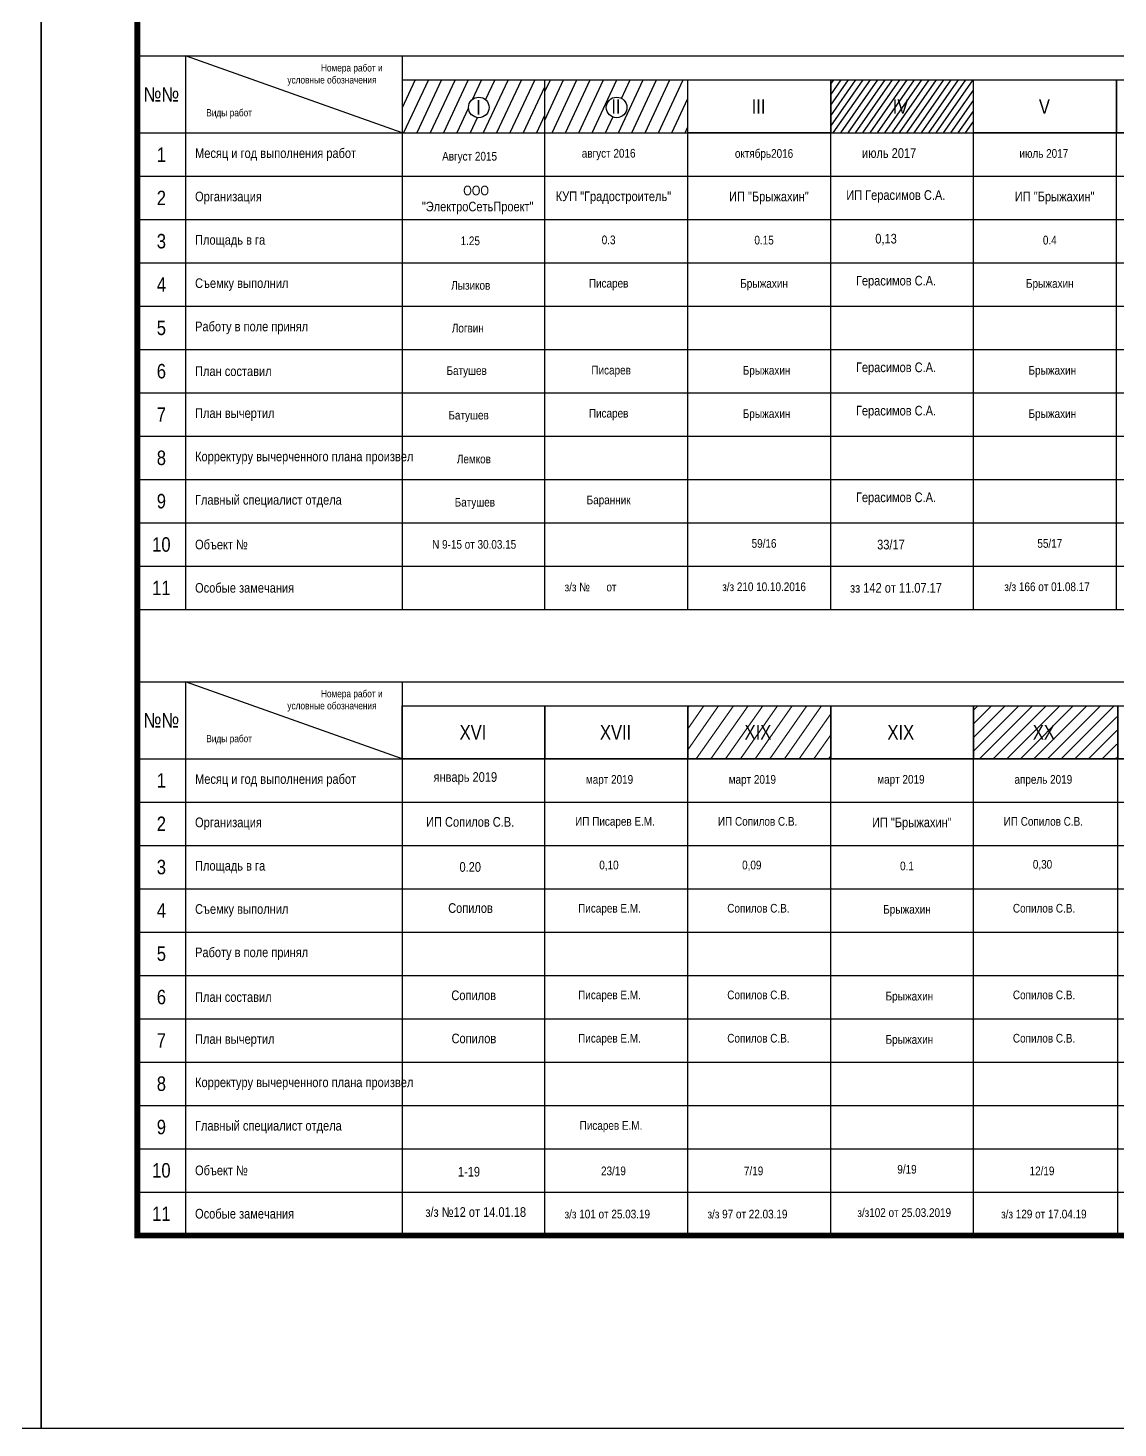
# Model space of a CAD drawing. Header units: millimetres. Extents: x 5990 to 6530, y 11230 to 11520.
# Drawn here: x 6258.6 to 6371.8, y 11230 to 11375.4 of the extents above; entities that cross this region are included whole.
import ezdxf
from ezdxf.enums import TextEntityAlignment as Align

# ---------------------------------------------------------------- set-up
doc = ezdxf.new("R2010")
doc.units = ezdxf.units.MM
doc.layers.add('01 ПЛАНШЕТ', color=7, linetype='Continuous')
doc.styles.add('Д-431', font='ARIALNI_1.TTF', dxfattribs={"height": 0.9})
doc.styles.add('Р-131', font='ARIALN.TTF')

msp = doc.modelspace()

# ---------------------------------------------------------------- hatches: boundary and pattern name
at = {"layer": '01 ПЛАНШЕТ', "lineweight": 15}
h = msp.add_hatch(dxfattribs=at)
h.set_pattern_fill('ANSI31', color=4, scale=10, angle=10, style=0)
h.set_pattern_definition([(55, (0, 0), (-1.02394006, 0.71697055), [])])
h.paths.add_polyline_path([(6342, 11299.5), (6342, 11305), (6327.17, 11305), (6327.17, 11299.5)])
h.paths.add_polyline_path([(6507.48, 11495.23), (6506.76, 11495.23), (6506.86, 11493.66), (6506.92, 11492.08), (6507.37, 11492.1), (6507.48, 11492.11)])
h.paths.add_polyline_path([(6506.46, 11492.73), (6510.26, 11492.73), (6510.26, 11494.98), (6506.46, 11494.98)], flags=9)
at = {"layer": '01 ПЛАНШЕТ'}
h = msp.add_hatch(dxfattribs=at)
h.set_pattern_fill('ANSI31', color=3, scale=10, angle=20, style=0)
h.set_pattern_definition([(65, (0, 0), (-1.13288473, 0.52827283), [])])
h.paths.add_polyline_path([(6327.17, 11370), (6312.33, 11370), (6312.33, 11364.5), (6327.17, 11364.5)])
h.paths.add_polyline_path([(6318.7, 11367.15, -1), (6320.84, 11367.15, -1)], flags=16)
h.paths.add_polyline_path([(6318.84, 11366.12), (6320.64, 11366.12), (6320.64, 11368.38), (6318.84, 11368.38)], flags=24)
at = {"layer": '01 ПЛАНШЕТ', "lineweight": 25}
h = msp.add_hatch(dxfattribs=at)
h.set_pattern_fill('ANSI31', color=170, scale=5, angle=10, style=0)
h.set_pattern_definition([(55, (0, 0), (-0.511970028, 0.358485273), [])])
h.paths.add_polyline_path([(6356.83, 11370), (6342, 11370), (6342, 11364.5), (6356.83, 11364.5)])
h.paths.add_polyline_path([(6348.23, 11366.12), (6350.76, 11366.12), (6350.76, 11368.38), (6348.23, 11368.38)], flags=24)
h = msp.add_hatch(dxfattribs=at)
h.set_pattern_fill('44213000', color=212)
h.set_pattern_definition([(45, (-14.8536, 0.078), (-0.70710678, 0.70710678), [])])
h.paths.add_polyline_path([(6356.87, 11305), (6371.71, 11305), (6371.71, 11299.5), (6356.87, 11299.5)])

# ---------------------------------------------------------------- linework, layer by layer
at = {"layer": '01 ПЛАНШЕТ', "color": 6}
for p, q in [((6297.53, 11367.15), (6298.85, 11369.99)), ((6297.69, 11364.53), (6300.23, 11369.98)), ((6299.07, 11364.53), (6301.6, 11369.98)), ((6300.45, 11364.53), (6302.99, 11369.99)), ((6301.83, 11364.53), (6304.37, 11369.99)), ((6304.8, 11367.98), (6305.75, 11369.98)), ((6305.96, 11364.53), (6308.51, 11369.99)), ((6306.17, 11367.95), (6307.13, 11369.99)), ((6307.34, 11364.53), (6309.89, 11369.99)), ((6308.72, 11364.53), (6311.27, 11369.99)), ((6310.1, 11364.53), (6312.33, 11369.3)), ((6303.2, 11364.53), (6304.4, 11367.09)), ((6304.58, 11364.53), (6305.31, 11366.09)), ((6311.48, 11364.53), (6312.33, 11366.36))]:
    msp.add_line(p, q, dxfattribs=at)
at = {"layer": '01 ПЛАНШЕТ', "color": 7}
for points in [[(5990, 11230), (6260, 11230), (6260, 11520), (5990, 11520)], [(6260, 11230), (6530, 11230), (6530, 11520), (6260, 11520)]]:
    msp.add_lwpolyline(points, close=True, dxfattribs=at)
at = {"layer": '01 ПЛАНШЕТ', "color": 7, "const_width": 0.6}
msp.add_lwpolyline([(6270, 11250), (6520, 11250), (6520, 11500), (6270, 11500), (6270, 11250)], dxfattribs=at)
at = {"layer": '01 ПЛАНШЕТ', "color": 7}
for points in [[(6270, 11372.5), (6270, 11372.5), (6520, 11372.5)], [(6275, 11372.5), (6275, 11315)], [(6297.5, 11364.5), (6275, 11372.5)], [(6297.5, 11372.5), (6297.5, 11315)], [(6297.5, 11370), (6520, 11370)], [(6312.33, 11315), (6312.33, 11370)], [(6312.33, 11315), (6312.33, 11370)], [(6312.33, 11315), (6312.33, 11370)], [(6312.33, 11315), (6312.33, 11370)], [(6312.33, 11315), (6312.33, 11370)], [(6327.17, 11315), (6327.17, 11370)], [(6327.17, 11315), (6327.17, 11370)], [(6327.17, 11315), (6327.17, 11370)], [(6327.17, 11315), (6327.17, 11370)], [(6327.17, 11315), (6327.17, 11370)], [(6342, 11315), (6342, 11370)], [(6342, 11315), (6342, 11370)], [(6342, 11315), (6342, 11370)], [(6342, 11315), (6342, 11370)], [(6342, 11315), (6342, 11370)], [(6356.83, 11315), (6356.83, 11370)], [(6356.83, 11315), (6356.83, 11370)], [(6356.83, 11315), (6356.83, 11370)], [(6356.83, 11315), (6356.83, 11370)], [(6356.83, 11315), (6356.83, 11370)], [(6371.67, 11315), (6371.67, 11370)], [(6371.67, 11315), (6371.67, 11370)], [(6371.67, 11315), (6371.67, 11370)], [(6371.67, 11315), (6371.67, 11370)], [(6371.67, 11315), (6371.67, 11370)], [(6270, 11364.5), (6520, 11364.5)], [(6270, 11360), (6520, 11360)], [(6270, 11355.5), (6520, 11355.5)], [(6270, 11351), (6520, 11351)], [(6270, 11346.5), (6520, 11346.5)], [(6270, 11342), (6520, 11342)], [(6270, 11337.5), (6520, 11337.5)], [(6270, 11333), (6520, 11333)], [(6270, 11328.5), (6520, 11328.5)], [(6270, 11324), (6520, 11324)], [(6270, 11319.5), (6520, 11319.5)], [(6270, 11315), (6520, 11315)], [(6270, 11307.5), (6270, 11307.5), (6520, 11307.5)], [(6275, 11307.5), (6275, 11250)], [(6297.5, 11299.5), (6275, 11307.5)], [(6297.5, 11307.5), (6297.5, 11250)], [(6297.5, 11305), (6520, 11305)], [(6312.33, 11250), (6312.33, 11305)], [(6312.33, 11250), (6312.33, 11305)], [(6312.33, 11250), (6312.33, 11305)], [(6312.33, 11250), (6312.33, 11305)], [(6312.33, 11250), (6312.33, 11305)], [(6327.17, 11250), (6327.17, 11305)], [(6327.17, 11250), (6327.17, 11305)], [(6327.17, 11250), (6327.17, 11305)], [(6327.17, 11250), (6327.17, 11305)], [(6327.17, 11250), (6327.17, 11305)], [(6342, 11250), (6342, 11305)], [(6342, 11250), (6342, 11305)], [(6342, 11250), (6342, 11305)], [(6342, 11250), (6342, 11305)], [(6342, 11250), (6342, 11305)], [(6356.83, 11250), (6356.83, 11305)], [(6356.83, 11250), (6356.83, 11305)], [(6356.83, 11250), (6356.83, 11305)], [(6356.83, 11250), (6356.83, 11305)], [(6356.83, 11250), (6356.83, 11305)], [(6356.83, 11250), (6356.83, 11305)], [(6356.83, 11250), (6356.83, 11305)], [(6356.83, 11250), (6356.83, 11305)], [(6356.83, 11250), (6356.83, 11305)], [(6356.83, 11250), (6356.83, 11305)], [(6371.83, 11250), (6371.83, 11300.85)], [(6270, 11299.5), (6520, 11299.5)], [(6270, 11295), (6520, 11295)], [(6270, 11290.5), (6520, 11290.5)], [(6270, 11286), (6520, 11286)], [(6270, 11281.5), (6520, 11281.5)], [(6270, 11277), (6520, 11277)], [(6270, 11272.5), (6520, 11272.5)], [(6270, 11268), (6520, 11268)], [(6270, 11263.5), (6520, 11263.5)], [(6270, 11259), (6520, 11259)], [(6270, 11254.5), (6520, 11254.5)], [(6270, 11250), (6520, 11250)]]:
    msp.add_lwpolyline(points, dxfattribs=at)
at = {"layer": '01 ПЛАНШЕТ', "color": 5}
msp.add_lwpolyline([(6342, 11370), (6342, 11364.5), (6327.17, 11364.5), (6327.17, 11370)], close=True, dxfattribs=at)
at = {"layer": '01 ПЛАНШЕТ', "color": 4, "lineweight": 30}
for points in [[(6356.83, 11364.5), (6356.83, 11370), (6371.67, 11370), (6371.67, 11364.5)], [(6327.17, 11305), (6342, 11305), (6342, 11299.5), (6327.17, 11299.5)]]:
    msp.add_lwpolyline(points, close=True, dxfattribs=at)
at = {"layer": '01 ПЛАНШЕТ', "color": 6, "lineweight": 30}
msp.add_lwpolyline([(6371.67, 11364.5), (6371.67, 11370), (6386.5, 11370), (6386.5, 11364.5), (6371.67, 11364.5)], dxfattribs=at)
at = {"layer": '01 ПЛАНШЕТ', "color": 5, "lineweight": 30}
msp.add_lwpolyline([(6312.33, 11305), (6312.33, 11299.5), (6297.5, 11299.5), (6297.5, 11305)], close=True, dxfattribs=at)
at = {"layer": '01 ПЛАНШЕТ', "color": 106, "lineweight": 30}
msp.add_lwpolyline([(6312.33, 11305), (6327.17, 11305), (6327.17, 11299.5), (6312.33, 11299.5)], close=True, dxfattribs=at)
at = {"layer": '01 ПЛАНШЕТ', "color": 34, "lineweight": 30}
msp.add_lwpolyline([(6356.83, 11305), (6356.83, 11299.5), (6342, 11299.5), (6342, 11305)], close=True, dxfattribs=at)
at = {"layer": '01 ПЛАНШЕТ', "color": 104, "lineweight": 30}
msp.add_lwpolyline([(6371.83, 11305), (6371.83, 11299.5), (6356.83, 11299.5), (6356.83, 11305)], close=True, dxfattribs=at)
at = {"layer": '01 ПЛАНШЕТ', "color": 212, "lineweight": 30}
msp.add_lwpolyline([(6371.83, 11305), (6386.49, 11305), (6386.5, 11299.51), (6371.83, 11299.5)], close=True, dxfattribs=at)
at = {"layer": '01 ПЛАНШЕТ'}
for centre in [(6305.46, 11367.15), (6319.77, 11367.15)]:
    msp.add_circle(centre, 1.07, dxfattribs=at)

# ---------------------------------------------------------------- texts
at = {"layer": '01 ПЛАНШЕТ', "color": 7}
for s, height, style, p in [('I', 1.5, 'Р-131', (6305.19, 11366.41)), ('II', 1.5, 'Р-131', (6319.22, 11366.5)), ('III', 1.5, 'Р-131', (6333.79, 11366.5)), ('IV', 1.5, 'Р-131', (6348.44, 11366.5)), ('V', 1.5, 'Р-131', (6363.62, 11366.5)), ('июль 2017', 1, 'Д-431', (6345.25, 11361.91)), ('ИП Герасимов С.А.', 1, 'Д-431', (6343.62, 11357.55)), ('0,13', 1, 'Д-431', (6346.63, 11353.02)), ('Герасимов С.А.', 1, 'Д-431', (6344.63, 11348.66)), ('Герасимов С.А.', 1, 'Д-431', (6344.63, 11339.66)), ('Герасимов С.А.', 1, 'Д-431', (6344.63, 11335.16)), ('Герасимов С.А.', 1, 'Д-431', (6344.63, 11326.16)), ('33/17', 1, 'Д-431', (6346.82, 11321.25)), ('зз 142 от 11.07.17', 1, 'Д-431', (6344.01, 11316.76)), ('XVI', 1.5, 'Р-131', (6303.47, 11301.5)), ('XVII', 1.5, 'Р-131', (6318.04, 11301.5)), ('XIX', 1.5, 'Р-131', (6333.06, 11301.5)), ('XIX', 1.5, 'Р-131', (6347.89, 11301.5)), ('XX', 1.5, 'Р-131', (6362.99, 11301.5)), ('март 2019', 0.9, 'Д-431', (6316.58, 11296.91)), ('март 2019', 0.9, 'Д-431', (6331.41, 11296.91)), ('апрель 2019', 0.9, 'Д-431', (6361.08, 11296.91)), ('ИП Писарев Е.М.', 0.9, 'Д-431', (6315.46, 11292.55)), ('ИП Сопилов С.В.', 0.9, 'Д-431', (6330.29, 11292.55)), ('ИП Сопилов С.В.', 0.9, 'Д-431', (6359.96, 11292.55)), ('0,10', 0.9, 'Д-431', (6317.97, 11288.02)), ('0,09', 0.9, 'Д-431', (6332.8, 11288.02)), ('0,30', 0.9, 'Д-431', (6362.99, 11288.09)), ('  Писарев Е.М.', 0.9, 'Д-431', (6315.2, 11283.53)), ('Сопилов С.В.', 0.9, 'Д-431', (6331.26, 11283.53)), ('Сопилов С.В.', 0.9, 'Д-431', (6360.92, 11283.53)), ('  Писарев Е.М.', 0.9, 'Д-431', (6315.2, 11274.53)), ('Сопилов С.В.', 0.9, 'Д-431', (6331.26, 11274.53)), ('Сопилов С.В.', 0.9, 'Д-431', (6360.92, 11274.53)), ('  Писарев Е.М.', 0.9, 'Д-431', (6315.2, 11270.03)), ('Сопилов С.В.', 0.9, 'Д-431', (6331.26, 11270.03)), ('Сопилов С.В.', 0.9, 'Д-431', (6360.92, 11270.03)), ('  Писарев Е.М.', 0.9, 'Д-431', (6315.36, 11260.97)), ('23/19', 0.9, 'Д-431', (6318.15, 11256.25)), ('7/19', 0.9, 'Д-431', (6332.99, 11256.25)), ('12/19', 0.9, 'Д-431', (6362.65, 11256.25)), ('з/з 101 от 25.03.19', 0.9, 'Д-431', (6314.37, 11251.77)), ('з/з 97 от 22.03.19', 0.9, 'Д-431', (6329.21, 11251.77)), ('з/з 129 от 17.04.19', 0.9, 'Д-431', (6359.7, 11251.77))]:
    msp.add_text(s, height=height, dxfattribs=dict(at, style=style)).set_placement(p)
at = {"layer": '01 ПЛАНШЕТ', "color": 7, "style": 'Р-131'}
for s, p in [('Август 2015', (6304.5, 11361.63)), ('август 2016', (6318.94, 11361.94)), ('октябрь2016', (6335.08, 11361.92)), ('июль 2017', (6364.13, 11361.92)), ('0.3', (6318.94, 11352.94)), ('0.15', (6335.08, 11352.92)), ('0.4', (6364.75, 11352.92)), ('Лызиков', (6304.62, 11348.22)), ('Писарев', (6318.94, 11348.44)), ('Брыжахин', (6335.08, 11348.42)), ('Брыжахин', (6364.75, 11348.42)), ('Логвин', (6304.32, 11343.78)), ('Батушев', (6304.2, 11339.37)), ('Писарев', (6319.2, 11339.42)), ('Брыжахин', (6335.34, 11339.4)), ('Брыжахин', (6365.01, 11339.4)), ('Батушев', (6304.4, 11334.74)), ('Писарев', (6318.94, 11334.94)), ('Брыжахин', (6335.34, 11334.9)), ('Брыжахин', (6365.01, 11334.9)), ('Лемков', (6304.95, 11330.19)), ('Баранник', (6318.94, 11325.94)), ('Батушев', (6305.05, 11325.7)), ('59/16', (6335.08, 11321.42)), ('55/17', (6364.75, 11321.42)), ('N 9-15 от 30.03.15', (6304.98, 11321.32)), ('з/з №      от ', (6317.21, 11316.89)), ('з/з 210 10.10.2016', (6335.08, 11316.92)), ('з/з 166 от 01.08.17  ', (6364.75, 11316.92)), ('март 2019', (6349.29, 11296.92)), ('0.1', (6349.92, 11287.92)), ('Брыжахин', (6349.92, 11283.42)), ('Брыжахин', (6350.17, 11274.4)), ('Брыжахин', (6350.17, 11269.9)), ('9/19', (6349.92, 11256.42)), ('з/з102 от 25.03.2019  ', (6349.92, 11251.92))]:
    msp.add_text(s, height=0.9, dxfattribs=at).set_placement(p, align=Align.CENTER)
at = {"layer": '01 ПЛАНШЕТ', "color": 7, "lineweight": 25, "style": 'Д-431'}
for s, p in [('январь 2019', (6304.06, 11297.11)), ('0.20', (6304.57, 11287.77)), ('Сопилов', (6304.6, 11283.5)), ('Сопилов', (6304.93, 11274.44)), ('Сопилов', (6304.95, 11269.96)), ('1-19', (6304.44, 11256.12)), ('з/з №12 от 14.01.18 ', (6305.3, 11251.93))]:
    msp.add_text(s, height=1, dxfattribs=at).set_placement(p, align=Align.CENTER)
at = {"layer": '01 ПЛАНШЕТ', "color": 7}
for s, insert, char_height, width, attachment_point, style in [('\\pi3.8008;Номера работ и \\P\\pi0.30913;условные обозначения', (6285.27, 11369.41), 0.75, 11.6847, 7, 'Р-131'), ('№№', (6272.5, 11368.5), 1.5, 5, 5, 'Р-131'), ('Виды работ', (6277.16, 11366), 0.75, 6.4024, 7, 'Р-131'), ('1', (6272.5, 11362.25), 1.5, 5, 5, 'Р-131'), ('\\pi1;Месяц и год выполнения работ', (6275, 11362.25), 1, 22.5, 4, 'Р-131'), ('\\pi1;ООО\\P\\pt12; "ЭлектроСетьПроект"', (6304.68, 11357.54), 1, 15.8333, 5, 'Р-131'), ('2', (6272.5, 11357.75), 1.5, 5, 5, 'Р-131'), ('\\pi1;Организация', (6275, 11357.75), 1, 22.5, 4, 'Р-131'), ('\\pi1;КУП "Градостроитель"', (6318.94, 11357.77), 1, 15.8333, 5, 'Р-131'), ('\\pi1;ИП "Брыжахин"', (6335.08, 11357.75), 1, 15.8333, 5, 'Р-131'), ('\\pi1;ИП "Брыжахин"', (6364.75, 11357.75), 1, 15.8333, 5, 'Р-131'), ('\\pi1;ИП "Брыжахин"', (6364.75, 11357.75), 1, 15.8333, 5, 'Р-131'), ('3', (6272.5, 11353.25), 1.5, 5, 5, 'Р-131'), ('\\pi1;Площадь в га', (6275, 11353.25), 1, 22.5, 4, 'Р-131'), ('1.25', (6303.57, 11353.75), 0.9, 1.4401, 1, 'Д-431'), ('4', (6272.5, 11348.75), 1.5, 5, 5, 'Р-131'), ('\\pi1;Съемку выполнил', (6275, 11348.75), 1, 22.5, 4, 'Р-131'), ('5', (6272.5, 11344.25), 1.5, 5, 5, 'Р-131'), ('\\pi1;Работу в поле принял', (6275, 11344.25), 1, 22.5, 4, 'Р-131'), ('6', (6272.5, 11339.75), 1.5, 5, 5, 'Р-131'), ('\\pi1;План составил', (6275, 11339.75), 1, 22.5, 4, 'Р-131'), ('7', (6272.5, 11335.25), 1.5, 5, 5, 'Р-131'), ('\\pi1;План вычертил', (6275, 11335.25), 1, 22.5, 4, 'Р-131'), ('8', (6272.5, 11330.75), 1.5, 5, 5, 'Р-131'), ('\\pl1;Корректуру вычерченного плана произвел', (6275, 11330.75), 1, 22.5, 4, 'Р-131'), ('9', (6272.5, 11326.25), 1.5, 5, 5, 'Р-131'), ('\\pi1;Главный специалист отдела', (6275, 11326.25), 1, 22.5, 4, 'Р-131'), ('10', (6272.5, 11321.75), 1.5, 5, 5, 'Р-131'), ('\\pi1;Объект №', (6275, 11321.75), 1, 22.5, 4, 'Р-131'), ('11', (6272.5, 11317.25), 1.5, 5, 5, 'Р-131'), ('\\pi1;Особые замечания', (6275, 11317.25), 1, 22.5, 4, 'Р-131'), ('\\pi3.8008;Номера работ и \\P\\pi0.30913;условные обозначения', (6285.27, 11304.41), 0.75, 11.6847, 7, 'Р-131'), ('№№', (6272.5, 11303.5), 1.5, 5, 5, 'Р-131'), ('Виды работ', (6277.16, 11301), 0.75, 6.4024, 7, 'Р-131'), ('1', (6272.5, 11297.25), 1.5, 5, 5, 'Р-131'), ('\\pi1;Месяц и год выполнения работ', (6275, 11297.25), 1, 22.5, 4, 'Р-131'), ('2', (6272.5, 11292.75), 1.5, 5, 5, 'Р-131'), ('\\pi1;Организация', (6275, 11292.75), 1, 22.5, 4, 'Р-131'), ('\\pi1;ИП "Брыжахин"', (6349.92, 11292.75), 1, 15.8333, 5, 'Р-131'), ('\\pi1;ИП "Брыжахин"', (6349.92, 11292.75), 1, 15.8333, 5, 'Р-131'), ('3', (6272.5, 11288.25), 1.5, 5, 5, 'Р-131'), ('\\pi1;Площадь в га', (6275, 11288.25), 1, 22.5, 4, 'Р-131'), ('4', (6272.5, 11283.75), 1.5, 5, 5, 'Р-131'), ('\\pi1;Съемку выполнил', (6275, 11283.75), 1, 22.5, 4, 'Р-131'), ('5', (6272.5, 11279.25), 1.5, 5, 5, 'Р-131'), ('\\pi1;Работу в поле принял', (6275, 11279.25), 1, 22.5, 4, 'Р-131'), ('6', (6272.5, 11274.75), 1.5, 5, 5, 'Р-131'), ('\\pi1;План составил', (6275, 11274.75), 1, 22.5, 4, 'Р-131'), ('7', (6272.5, 11270.25), 1.5, 5, 5, 'Р-131'), ('\\pi1;План вычертил', (6275, 11270.25), 1, 22.5, 4, 'Р-131'), ('8', (6272.5, 11265.75), 1.5, 5, 5, 'Р-131'), ('\\pl1;Корректуру вычерченного плана произвел', (6275, 11265.75), 1, 22.5, 4, 'Р-131'), ('9', (6272.5, 11261.25), 1.5, 5, 5, 'Р-131'), ('\\pi1;Главный специалист отдела', (6275, 11261.25), 1, 22.5, 4, 'Р-131'), ('10', (6272.5, 11256.75), 1.5, 5, 5, 'Р-131'), ('\\pi1;Объект №', (6275, 11256.75), 1, 22.5, 4, 'Р-131'), ('11', (6272.5, 11252.25), 1.5, 5, 5, 'Р-131'), ('\\pi1;Особые замечания', (6275, 11252.25), 1, 22.5, 4, 'Р-131')]:
    msp.add_mtext(s, dxfattribs=dict(at, insert=insert, char_height=char_height, width=width, attachment_point=attachment_point, style=style))
at = {"layer": '01 ПЛАНШЕТ', "color": 7, "lineweight": 25, "insert": (6304.06, 11292.94), "char_height": 1, "width": 10.1796, "attachment_point": 5, "style": 'Д-431'}
msp.add_mtext('\\pi1;ИП Сопилов С.В.', dxfattribs=at)

doc.saveas('drawing.dxf')
